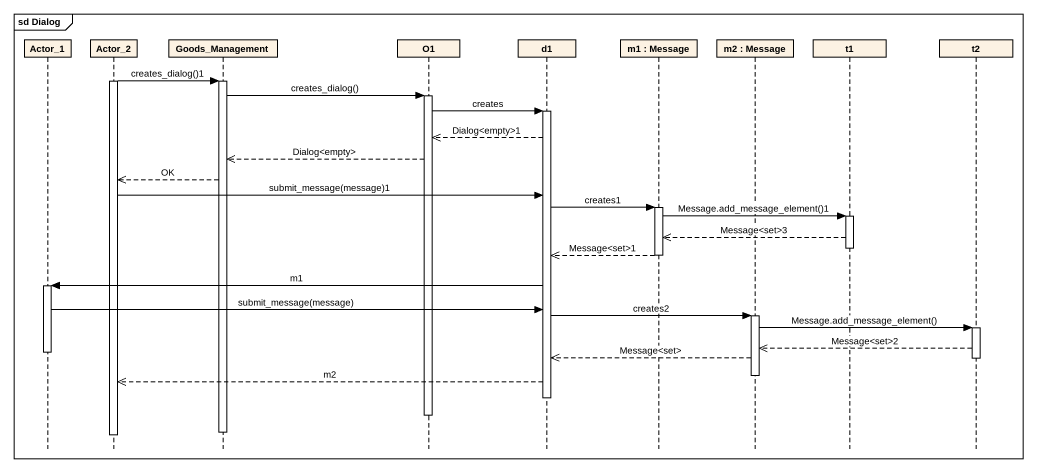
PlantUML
@startuml
mainframe sd Dialog
hide footbox
participant Actor_1
participant Actor_2
participant Goods_Management
participant O1
participant d1
participant "m1 : Message" as m1
participant "m2 : Message" as m2
participant t1
participant t2

activate Actor_2
Actor_2 -> Goods_Management : creates_dialog()1
activate Goods_Management
Goods_Management -> O1 : creates_dialog()
activate O1
O1 -> d1 : creates
activate d1
d1 -->> O1 : Dialog<empty>1
O1 -->> Goods_Management : Dialog<empty>
Goods_Management -->> Actor_2 : OK
Actor_2 -> d1 : submit_message(message)1
d1 -> m1 : creates1
activate m1
m1 -> t1 : Message.add_message_element()1
activate t1
t1 -->> m1 : Message<set>3
deactivate t1
m1 -->> d1 : Message<set>1
deactivate m1
d1 -> Actor_1 : m1
activate Actor_1
Actor_1 -> d1 : submit_message(message)
d1 -> m2 : creates2
activate m2
m2 -> t2 : Message.add_message_element()
activate t2
t2 -->> m2 : Message<set>2
deactivate Actor_1
m2 -->> d1 : Message<set>
deactivate t2
deactivate m2
d1 -->> Actor_2 : m2
deactivate d1
deactivate O1
deactivate Goods_Management
deactivate Actor_2
@enduml
